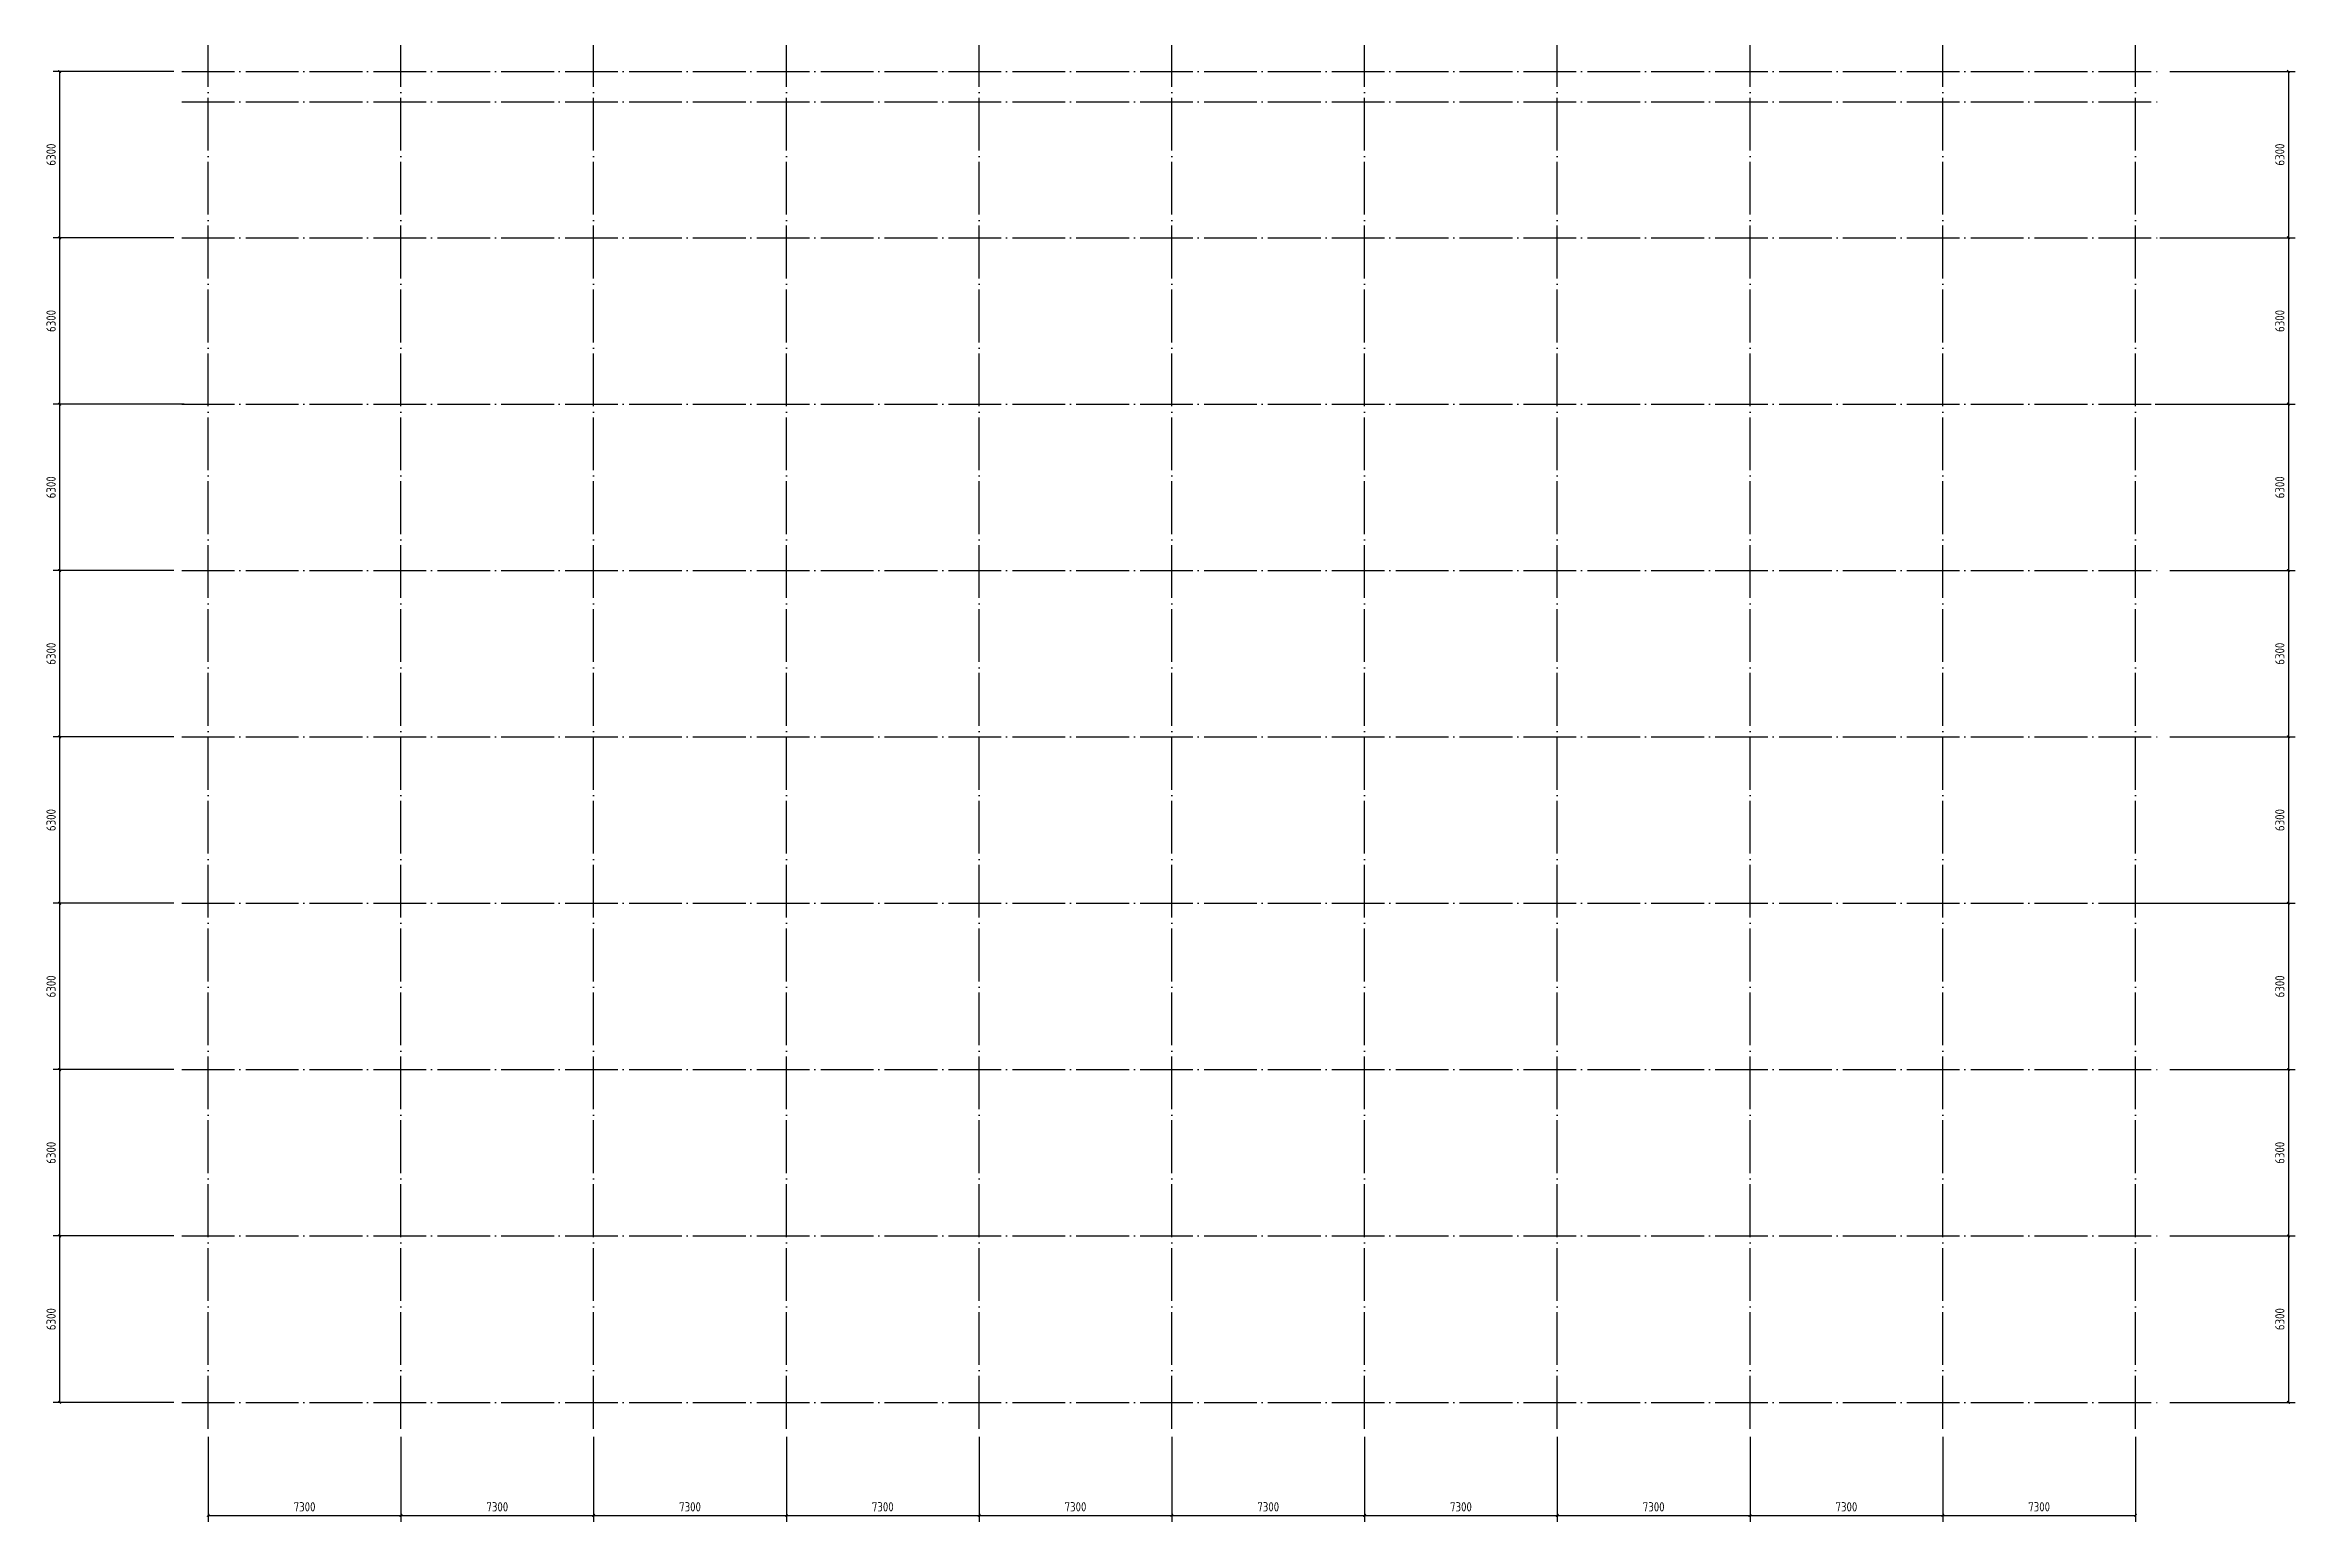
# Model space of a CAD drawing. Extents: x 10256 to 95479, y -1227 to 54704.
import ezdxf

# ---------------------------------------------------------------- set-up
doc = ezdxf.new("R2010")
doc.units = 0
doc.header["$LTSCALE"] = 1000
doc.header["$MEASUREMENT"] = 0
doc.linetypes.add('DOTE', pattern=[2.42, 2, -0.2, 0.02, -0.2])
doc.layers.add('DOTE', color=1, linetype='DOTE')
doc.styles.get("Standard").update_dxf_attribs({"font": 'gbenor.shx', "bigfont": 'gbcbig.shx'})
doc.dimstyles.get("Standard").update_dxf_attribs({"dimscale": 100, "dimtxt": 3.5, "dimasz": 1, "dimexe": 2.5, "dimexo": 3, "dimgap": 1.5, "dimtad": 1, "dimdec": 0, "dimzin": 0, "dimdsep": 46, "dimtxsty": 'Standard', "dimblk": 'ARCHTICK', "dimcen": 0.09, "dimadec": 0, "dimazin": 0, "dimtfac": 1, "dimtdec": 0, "dimtix": 1, "dimtmove": 2, "dimatfit": 3, "dimfxl": 1, "dimtolj": 1, "dimtzin": 0, "dimarcsym": 0})

# ---------------------------------------------------------------- blocks, each defined once
blk = doc.blocks.new('_ArchTick')
at = {"color": 0, "linetype": 'ByBlock', "const_width": 0.4}
blk.add_lwpolyline([(-0.5, -0.5), (0.5, 0.5)], dxfattribs=at)
blk = doc.blocks.new('*D3')
at = {"color": 0, "lineweight": -2}
for p, q in [((15137, 9604), (10561, 9604)), ((10811, 9604), (10811, 3304)), ((15137, 3304), (10561, 3304))]:
    blk.add_line(p, q, dxfattribs=at)
at = {"layer": 'Defpoints', "color": 0}
for p in [(15437, 9604), (10811, 3304), (15437, 3304)]:
    blk.add_point(p, dxfattribs=at)
at = {"color": 0, "lineweight": -2, "xscale": 100, "yscale": 100, "zscale": 100}
for p, rotation in [((10811, 9604), 90), ((10811, 3304), 270)]:
    blk.add_blockref('_ArchTick', p, dxfattribs=dict(at, rotation=rotation))
at = {"color": 0, "insert": (10486, 6454), "char_height": 350, "attachment_point": 5, "rotation": 90}
blk.add_mtext('\\A1;6300', dxfattribs=at)
blk = doc.blocks.new('*D4')
at = {"color": 0, "lineweight": -2}
for p, q in [((16437, 2004), (16437, -1227)), ((23737, 2004), (23737, -1227)), ((16437, -977), (23737, -977))]:
    blk.add_line(p, q, dxfattribs=at)
at = {"layer": 'Defpoints', "color": 0}
for p in [(16437, 2304), (23737, 2304), (23737, -977)]:
    blk.add_point(p, dxfattribs=at)
at = {"color": 0, "lineweight": -2, "xscale": 100, "yscale": 100, "zscale": 100, "rotation": 180}
blk.add_blockref('_ArchTick', (16437, -977), dxfattribs=at)
at = {"color": 0, "lineweight": -2, "xscale": 100, "yscale": 100, "zscale": 100}
blk.add_blockref('_ArchTick', (23737, -977), dxfattribs=at)
at = {"color": 0, "insert": (20087, -652), "char_height": 350, "attachment_point": 5}
blk.add_mtext('\\A1;7300', dxfattribs=at)
blk = doc.blocks.new('*D5')
at = {"color": 0, "lineweight": -2}
for p, q in [((23737, 2004), (23737, -1227)), ((31037, 2004), (31037, -1227)), ((23737, -977), (31037, -977))]:
    blk.add_line(p, q, dxfattribs=at)
at = {"layer": 'Defpoints', "color": 0}
for p in [(23737, 2304), (31037, 2304), (31037, -977)]:
    blk.add_point(p, dxfattribs=at)
at = {"color": 0, "lineweight": -2, "xscale": 100, "yscale": 100, "zscale": 100, "rotation": 180}
blk.add_blockref('_ArchTick', (23737, -977), dxfattribs=at)
at = {"color": 0, "lineweight": -2, "xscale": 100, "yscale": 100, "zscale": 100}
blk.add_blockref('_ArchTick', (31037, -977), dxfattribs=at)
at = {"color": 0, "insert": (27387, -652), "char_height": 350, "attachment_point": 5}
blk.add_mtext('\\A1;7300', dxfattribs=at)
blk = doc.blocks.new('*D6')
at = {"color": 0, "lineweight": -2}
for p, q in [((31037, 2004), (31037, -1227)), ((38337, 2004), (38337, -1227)), ((31037, -977), (38337, -977))]:
    blk.add_line(p, q, dxfattribs=at)
at = {"layer": 'Defpoints', "color": 0}
for p in [(31037, 2304), (38337, 2304), (38337, -977)]:
    blk.add_point(p, dxfattribs=at)
at = {"color": 0, "lineweight": -2, "xscale": 100, "yscale": 100, "zscale": 100, "rotation": 180}
blk.add_blockref('_ArchTick', (31037, -977), dxfattribs=at)
at = {"color": 0, "lineweight": -2, "xscale": 100, "yscale": 100, "zscale": 100}
blk.add_blockref('_ArchTick', (38337, -977), dxfattribs=at)
at = {"color": 0, "insert": (34687, -652), "char_height": 350, "attachment_point": 5}
blk.add_mtext('\\A1;7300', dxfattribs=at)
blk = doc.blocks.new('*D7')
at = {"color": 0, "lineweight": -2}
for p, q in [((38337, 2004), (38337, -1227)), ((45637, 2004), (45637, -1227)), ((38337, -977), (45637, -977))]:
    blk.add_line(p, q, dxfattribs=at)
at = {"layer": 'Defpoints', "color": 0}
for p in [(38337, 2304), (45637, 2304), (45637, -977)]:
    blk.add_point(p, dxfattribs=at)
at = {"color": 0, "lineweight": -2, "xscale": 100, "yscale": 100, "zscale": 100, "rotation": 180}
blk.add_blockref('_ArchTick', (38337, -977), dxfattribs=at)
at = {"color": 0, "lineweight": -2, "xscale": 100, "yscale": 100, "zscale": 100}
blk.add_blockref('_ArchTick', (45637, -977), dxfattribs=at)
at = {"color": 0, "insert": (41987, -652), "char_height": 350, "attachment_point": 5}
blk.add_mtext('\\A1;7300', dxfattribs=at)
blk = doc.blocks.new('*D8')
at = {"color": 0, "lineweight": -2}
for p, q in [((45637, 2004), (45637, -1227)), ((52937, 2004), (52937, -1227)), ((45637, -977), (52937, -977))]:
    blk.add_line(p, q, dxfattribs=at)
at = {"layer": 'Defpoints', "color": 0}
for p in [(45637, 2304), (52937, 2304), (52937, -977)]:
    blk.add_point(p, dxfattribs=at)
at = {"color": 0, "lineweight": -2, "xscale": 100, "yscale": 100, "zscale": 100, "rotation": 180}
blk.add_blockref('_ArchTick', (45637, -977), dxfattribs=at)
at = {"color": 0, "lineweight": -2, "xscale": 100, "yscale": 100, "zscale": 100}
blk.add_blockref('_ArchTick', (52937, -977), dxfattribs=at)
at = {"color": 0, "insert": (49287, -652), "char_height": 350, "attachment_point": 5}
blk.add_mtext('\\A1;7300', dxfattribs=at)
blk = doc.blocks.new('*D9')
at = {"color": 0, "lineweight": -2}
for p, q in [((52937, 2004), (52937, -1227)), ((60237, 2004), (60237, -1227)), ((52937, -977), (60237, -977))]:
    blk.add_line(p, q, dxfattribs=at)
at = {"layer": 'Defpoints', "color": 0}
for p in [(52937, 2304), (60237, 2304), (60237, -977)]:
    blk.add_point(p, dxfattribs=at)
at = {"color": 0, "lineweight": -2, "xscale": 100, "yscale": 100, "zscale": 100, "rotation": 180}
blk.add_blockref('_ArchTick', (52937, -977), dxfattribs=at)
at = {"color": 0, "lineweight": -2, "xscale": 100, "yscale": 100, "zscale": 100}
blk.add_blockref('_ArchTick', (60237, -977), dxfattribs=at)
at = {"color": 0, "insert": (56587, -652), "char_height": 350, "attachment_point": 5}
blk.add_mtext('\\A1;7300', dxfattribs=at)
blk = doc.blocks.new('*D10')
at = {"color": 0, "lineweight": -2}
for p, q in [((60237, 2004), (60237, -1227)), ((67537, 2004), (67537, -1227)), ((60237, -977), (67537, -977))]:
    blk.add_line(p, q, dxfattribs=at)
at = {"layer": 'Defpoints', "color": 0}
for p in [(60237, 2304), (67537, 2304), (67537, -977)]:
    blk.add_point(p, dxfattribs=at)
at = {"color": 0, "lineweight": -2, "xscale": 100, "yscale": 100, "zscale": 100, "rotation": 180}
blk.add_blockref('_ArchTick', (60237, -977), dxfattribs=at)
at = {"color": 0, "lineweight": -2, "xscale": 100, "yscale": 100, "zscale": 100}
blk.add_blockref('_ArchTick', (67537, -977), dxfattribs=at)
at = {"color": 0, "insert": (63887, -652), "char_height": 350, "attachment_point": 5}
blk.add_mtext('\\A1;7300', dxfattribs=at)
blk = doc.blocks.new('*D11')
at = {"color": 0, "lineweight": -2}
for p, q in [((74837, 2004), (74837, -1227)), ((67537, 1704), (67537, -1227)), ((67537, -977), (74837, -977))]:
    blk.add_line(p, q, dxfattribs=at)
at = {"layer": 'Defpoints', "color": 0}
for p in [(67537, 2004), (74837, 2304), (74837, -977)]:
    blk.add_point(p, dxfattribs=at)
at = {"color": 0, "lineweight": -2, "xscale": 100, "yscale": 100, "zscale": 100, "rotation": 180}
blk.add_blockref('_ArchTick', (67537, -977), dxfattribs=at)
at = {"color": 0, "lineweight": -2, "xscale": 100, "yscale": 100, "zscale": 100}
blk.add_blockref('_ArchTick', (74837, -977), dxfattribs=at)
at = {"color": 0, "insert": (71187, -652), "char_height": 350, "attachment_point": 5}
blk.add_mtext('\\A1;7300', dxfattribs=at)
blk = doc.blocks.new('*D12')
at = {"color": 0, "lineweight": -2}
for p, q in [((74837, 2004), (74837, -1227)), ((82137, 2004), (82137, -1227)), ((74837, -977), (82137, -977))]:
    blk.add_line(p, q, dxfattribs=at)
at = {"layer": 'Defpoints', "color": 0}
for p in [(74837, 2304), (82137, 2304), (82137, -977)]:
    blk.add_point(p, dxfattribs=at)
at = {"color": 0, "lineweight": -2, "xscale": 100, "yscale": 100, "zscale": 100, "rotation": 180}
blk.add_blockref('_ArchTick', (74837, -977), dxfattribs=at)
at = {"color": 0, "lineweight": -2, "xscale": 100, "yscale": 100, "zscale": 100}
blk.add_blockref('_ArchTick', (82137, -977), dxfattribs=at)
at = {"color": 0, "insert": (78487, -652), "char_height": 350, "attachment_point": 5}
blk.add_mtext('\\A1;7300', dxfattribs=at)
blk = doc.blocks.new('*D13')
at = {"color": 0, "lineweight": -2}
for p, q in [((89437, 2004), (89437, -1227)), ((82137, 1704), (82137, -1227)), ((82137, -977), (89437, -977))]:
    blk.add_line(p, q, dxfattribs=at)
at = {"layer": 'Defpoints', "color": 0}
for p in [(82137, 2004), (89437, 2304), (89437, -977)]:
    blk.add_point(p, dxfattribs=at)
at = {"color": 0, "lineweight": -2, "xscale": 100, "yscale": 100, "zscale": 100, "rotation": 180}
blk.add_blockref('_ArchTick', (82137, -977), dxfattribs=at)
at = {"color": 0, "lineweight": -2, "xscale": 100, "yscale": 100, "zscale": 100}
blk.add_blockref('_ArchTick', (89437, -977), dxfattribs=at)
at = {"color": 0, "insert": (85787, -652), "char_height": 350, "attachment_point": 5}
blk.add_mtext('\\A1;7300', dxfattribs=at)
blk = doc.blocks.new('*D14')
at = {"color": 0, "lineweight": -2}
for p, q in [((15137, 15904), (10561, 15904)), ((10811, 15904), (10811, 9604)), ((15137, 9604), (10561, 9604))]:
    blk.add_line(p, q, dxfattribs=at)
at = {"layer": 'Defpoints', "color": 0}
for p in [(15437, 15904), (10811, 9604), (15437, 9604)]:
    blk.add_point(p, dxfattribs=at)
at = {"color": 0, "lineweight": -2, "xscale": 100, "yscale": 100, "zscale": 100}
for p, rotation in [((10811, 15904), 90), ((10811, 9604), 270)]:
    blk.add_blockref('_ArchTick', p, dxfattribs=dict(at, rotation=rotation))
at = {"color": 0, "insert": (10486, 12754), "char_height": 350, "attachment_point": 5, "rotation": 90}
blk.add_mtext('\\A1;6300', dxfattribs=at)
blk = doc.blocks.new('*D15')
at = {"color": 0, "lineweight": -2}
for p, q in [((15137, 22204), (10561, 22204)), ((10811, 22204), (10811, 15904)), ((15137, 15904), (10561, 15904))]:
    blk.add_line(p, q, dxfattribs=at)
at = {"layer": 'Defpoints', "color": 0}
for p in [(15437, 22204), (10811, 15904), (15437, 15904)]:
    blk.add_point(p, dxfattribs=at)
at = {"color": 0, "lineweight": -2, "xscale": 100, "yscale": 100, "zscale": 100}
for p, rotation in [((10811, 22204), 90), ((10811, 15904), 270)]:
    blk.add_blockref('_ArchTick', p, dxfattribs=dict(at, rotation=rotation))
at = {"color": 0, "insert": (10486, 19054), "char_height": 350, "attachment_point": 5, "rotation": 90}
blk.add_mtext('\\A1;6300', dxfattribs=at)
blk = doc.blocks.new('*D16')
at = {"color": 0, "lineweight": -2}
for p, q in [((15137, 28504), (10561, 28504)), ((10811, 28504), (10811, 22204)), ((15137, 22204), (10561, 22204))]:
    blk.add_line(p, q, dxfattribs=at)
at = {"layer": 'Defpoints', "color": 0}
for p in [(15437, 28504), (10811, 22204), (15437, 22204)]:
    blk.add_point(p, dxfattribs=at)
at = {"color": 0, "lineweight": -2, "xscale": 100, "yscale": 100, "zscale": 100}
for p, rotation in [((10811, 28504), 90), ((10811, 22204), 270)]:
    blk.add_blockref('_ArchTick', p, dxfattribs=dict(at, rotation=rotation))
at = {"color": 0, "insert": (10486, 25354), "char_height": 350, "attachment_point": 5, "rotation": 90}
blk.add_mtext('\\A1;6300', dxfattribs=at)
blk = doc.blocks.new('*D17')
at = {"color": 0, "lineweight": -2}
for p, q in [((15137, 34804), (10561, 34804)), ((10811, 34804), (10811, 28504)), ((15137, 28504), (10561, 28504))]:
    blk.add_line(p, q, dxfattribs=at)
at = {"layer": 'Defpoints', "color": 0}
for p in [(15437, 34804), (10811, 28504), (15437, 28504)]:
    blk.add_point(p, dxfattribs=at)
at = {"color": 0, "lineweight": -2, "xscale": 100, "yscale": 100, "zscale": 100}
for p, rotation in [((10811, 34804), 90), ((10811, 28504), 270)]:
    blk.add_blockref('_ArchTick', p, dxfattribs=dict(at, rotation=rotation))
at = {"color": 0, "insert": (10486, 31654), "char_height": 350, "attachment_point": 5, "rotation": 90}
blk.add_mtext('\\A1;6300', dxfattribs=at)
blk = doc.blocks.new('*D18')
at = {"color": 0, "lineweight": -2}
for p, q in [((15137, 41104), (10561, 41104)), ((10811, 41104), (10811, 34804)), ((14837, 34804), (10561, 34804))]:
    blk.add_line(p, q, dxfattribs=at)
at = {"layer": 'Defpoints', "color": 0}
for p in [(15437, 41104), (10811, 34804), (15137, 34804)]:
    blk.add_point(p, dxfattribs=at)
at = {"color": 0, "lineweight": -2, "xscale": 100, "yscale": 100, "zscale": 100}
for p, rotation in [((10811, 41104), 90), ((10811, 34804), 270)]:
    blk.add_blockref('_ArchTick', p, dxfattribs=dict(at, rotation=rotation))
at = {"color": 0, "insert": (10486, 37954), "char_height": 350, "attachment_point": 5, "rotation": 90}
blk.add_mtext('\\A1;6300', dxfattribs=at)
blk = doc.blocks.new('*D19')
at = {"color": 0, "lineweight": -2}
for p, q in [((15137, 47404), (10561, 47404)), ((10811, 47404), (10811, 41104)), ((15529, 41104), (10561, 41104))]:
    blk.add_line(p, q, dxfattribs=at)
at = {"layer": 'Defpoints', "color": 0}
for p in [(15437, 47404), (10811, 41104), (15829, 41104)]:
    blk.add_point(p, dxfattribs=at)
at = {"color": 0, "lineweight": -2, "xscale": 100, "yscale": 100, "zscale": 100}
for p, rotation in [((10811, 47404), 90), ((10811, 41104), 270)]:
    blk.add_blockref('_ArchTick', p, dxfattribs=dict(at, rotation=rotation))
at = {"color": 0, "insert": (10486, 44254), "char_height": 350, "attachment_point": 5, "rotation": 90}
blk.add_mtext('\\A1;6300', dxfattribs=at)
blk = doc.blocks.new('*D20')
at = {"color": 0, "lineweight": -2}
for p, q in [((15137, 53704), (10561, 53704)), ((10811, 53704), (10811, 47404)), ((15137, 47404), (10561, 47404))]:
    blk.add_line(p, q, dxfattribs=at)
at = {"layer": 'Defpoints', "color": 0}
for p in [(15437, 53704), (10811, 47404), (15437, 47404)]:
    blk.add_point(p, dxfattribs=at)
at = {"color": 0, "lineweight": -2, "xscale": 100, "yscale": 100, "zscale": 100}
for p, rotation in [((10811, 53704), 90), ((10811, 47404), 270)]:
    blk.add_blockref('_ArchTick', p, dxfattribs=dict(at, rotation=rotation))
at = {"color": 0, "insert": (10486, 50554), "char_height": 350, "attachment_point": 5, "rotation": 90}
blk.add_mtext('\\A1;6300', dxfattribs=at)
blk = doc.blocks.new('*D21')
at = {"color": 0, "lineweight": -2}
for p, q in [((90737, 9604), (95479, 9604)), ((95229, 9604), (95229, 3304)), ((90737, 3304), (95479, 3304))]:
    blk.add_line(p, q, dxfattribs=at)
at = {"layer": 'Defpoints', "color": 0}
for p in [(90437, 9604), (90437, 3304), (95229, 3304)]:
    blk.add_point(p, dxfattribs=at)
at = {"color": 0, "lineweight": -2, "xscale": 100, "yscale": 100, "zscale": 100}
for p, rotation in [((95229, 9604), 90), ((95229, 3304), 270)]:
    blk.add_blockref('_ArchTick', p, dxfattribs=dict(at, rotation=rotation))
at = {"color": 0, "insert": (94904, 6454), "char_height": 350, "attachment_point": 5, "rotation": 90}
blk.add_mtext('\\A1;6300', dxfattribs=at)
blk = doc.blocks.new('*D22')
at = {"color": 0, "lineweight": -2}
for p, q in [((90737, 15904), (95479, 15904)), ((95229, 15904), (95229, 9604)), ((90737, 9604), (95479, 9604))]:
    blk.add_line(p, q, dxfattribs=at)
at = {"layer": 'Defpoints', "color": 0}
for p in [(90437, 15904), (90437, 9604), (95229, 9604)]:
    blk.add_point(p, dxfattribs=at)
at = {"color": 0, "lineweight": -2, "xscale": 100, "yscale": 100, "zscale": 100}
for p, rotation in [((95229, 15904), 90), ((95229, 9604), 270)]:
    blk.add_blockref('_ArchTick', p, dxfattribs=dict(at, rotation=rotation))
at = {"color": 0, "insert": (94904, 12754), "char_height": 350, "attachment_point": 5, "rotation": 90}
blk.add_mtext('\\A1;6300', dxfattribs=at)
blk = doc.blocks.new('*D23')
at = {"color": 0, "lineweight": -2}
for p, q in [((89887, 22204), (95479, 22204)), ((95229, 22204), (95229, 15904)), ((90737, 15904), (95479, 15904))]:
    blk.add_line(p, q, dxfattribs=at)
at = {"layer": 'Defpoints', "color": 0}
for p in [(89587, 22204), (90437, 15904), (95229, 15904)]:
    blk.add_point(p, dxfattribs=at)
at = {"color": 0, "lineweight": -2, "xscale": 100, "yscale": 100, "zscale": 100}
for p, rotation in [((95229, 22204), 90), ((95229, 15904), 270)]:
    blk.add_blockref('_ArchTick', p, dxfattribs=dict(at, rotation=rotation))
at = {"color": 0, "insert": (94904, 19054), "char_height": 350, "attachment_point": 5, "rotation": 90}
blk.add_mtext('\\A1;6300', dxfattribs=at)
blk = doc.blocks.new('*D24')
at = {"color": 0, "lineweight": -2}
for p, q in [((90737, 34804), (95479, 34804)), ((95229, 34804), (95229, 28504)), ((90737, 28504), (95479, 28504))]:
    blk.add_line(p, q, dxfattribs=at)
at = {"layer": 'Defpoints', "color": 0}
for p in [(90437, 34804), (90437, 28504), (95229, 28504)]:
    blk.add_point(p, dxfattribs=at)
at = {"color": 0, "lineweight": -2, "xscale": 100, "yscale": 100, "zscale": 100}
for p, rotation in [((95229, 34804), 90), ((95229, 28504), 270)]:
    blk.add_blockref('_ArchTick', p, dxfattribs=dict(at, rotation=rotation))
at = {"color": 0, "insert": (94904, 31654), "char_height": 350, "attachment_point": 5, "rotation": 90}
blk.add_mtext('\\A1;6300', dxfattribs=at)
blk = doc.blocks.new('*D25')
at = {"color": 0, "lineweight": -2}
for p, q in [((90737, 28504), (95479, 28504)), ((95229, 28504), (95229, 22204)), ((90737, 22204), (95479, 22204))]:
    blk.add_line(p, q, dxfattribs=at)
at = {"layer": 'Defpoints', "color": 0}
for p in [(90437, 28504), (90437, 22204), (95229, 22204)]:
    blk.add_point(p, dxfattribs=at)
at = {"color": 0, "lineweight": -2, "xscale": 100, "yscale": 100, "zscale": 100}
for p, rotation in [((95229, 28504), 90), ((95229, 22204), 270)]:
    blk.add_blockref('_ArchTick', p, dxfattribs=dict(at, rotation=rotation))
at = {"color": 0, "insert": (94904, 25354), "char_height": 350, "attachment_point": 5, "rotation": 90}
blk.add_mtext('\\A1;6300', dxfattribs=at)
blk = doc.blocks.new('*D26')
at = {"color": 0, "lineweight": -2}
for p, q in [((90185, 41104), (95479, 41104)), ((95229, 41104), (95229, 34804)), ((90737, 34804), (95479, 34804))]:
    blk.add_line(p, q, dxfattribs=at)
at = {"layer": 'Defpoints', "color": 0}
for p in [(89885, 41104), (90437, 34804), (95229, 34804)]:
    blk.add_point(p, dxfattribs=at)
at = {"color": 0, "lineweight": -2, "xscale": 100, "yscale": 100, "zscale": 100}
for p, rotation in [((95229, 41104), 90), ((95229, 34804), 270)]:
    blk.add_blockref('_ArchTick', p, dxfattribs=dict(at, rotation=rotation))
at = {"color": 0, "insert": (94904, 37954), "char_height": 350, "attachment_point": 5, "rotation": 90}
blk.add_mtext('\\A1;6300', dxfattribs=at)
blk = doc.blocks.new('*D27')
at = {"color": 0, "lineweight": -2}
for p, q in [((90363, 47404), (95479, 47404)), ((95229, 47404), (95229, 41104)), ((90185, 41104), (95479, 41104))]:
    blk.add_line(p, q, dxfattribs=at)
at = {"layer": 'Defpoints', "color": 0}
for p in [(90063, 47404), (89885, 41104), (95229, 41104)]:
    blk.add_point(p, dxfattribs=at)
at = {"color": 0, "lineweight": -2, "xscale": 100, "yscale": 100, "zscale": 100}
for p, rotation in [((95229, 47404), 90), ((95229, 41104), 270)]:
    blk.add_blockref('_ArchTick', p, dxfattribs=dict(at, rotation=rotation))
at = {"color": 0, "insert": (94904, 44254), "char_height": 350, "attachment_point": 5, "rotation": 90}
blk.add_mtext('\\A1;6300', dxfattribs=at)
blk = doc.blocks.new('*D28')
at = {"color": 0, "lineweight": -2}
for p, q in [((90737, 53704), (95479, 53704)), ((95229, 53704), (95229, 47404)), ((90363, 47404), (95479, 47404))]:
    blk.add_line(p, q, dxfattribs=at)
at = {"layer": 'Defpoints', "color": 0}
for p in [(90437, 53704), (90063, 47404), (95229, 47404)]:
    blk.add_point(p, dxfattribs=at)
at = {"color": 0, "lineweight": -2, "xscale": 100, "yscale": 100, "zscale": 100}
for p, rotation in [((95229, 53704), 90), ((95229, 47404), 270)]:
    blk.add_blockref('_ArchTick', p, dxfattribs=dict(at, rotation=rotation))
at = {"color": 0, "insert": (94904, 50554), "char_height": 350, "attachment_point": 5, "rotation": 90}
blk.add_mtext('\\A1;6300', dxfattribs=at)

msp = doc.modelspace()

# ---------------------------------------------------------------- linework, layer by layer
at = {"layer": 'DOTE'}
for p, q in [((16437.3, 2303.5), (16437.3, 54703.5)), ((23737.3, 2303.5), (23737.3, 54703.5)), ((31037.3, 2303.5), (31037.3, 54703.5)), ((38337.3, 2303.5), (38337.3, 54703.5)), ((45637.3, 2303.5), (45637.3, 54703.5)), ((52937.3, 2303.5), (52937.3, 54703.5)), ((60237.3, 2303.5), (60237.3, 54703.5)), ((67537.3, 2303.5), (67537.3, 54703.5)), ((74837.3, 2303.5), (74837.3, 54703.5)), ((82137.3, 2303.5), (82137.3, 54703.5)), ((89437.3, 2303.5), (89437.3, 54703.5)), ((15437.3, 53703.5), (90437.3, 53703.5)), ((15437.3, 52553.5), (90437.3, 52553.5)), ((15437.3, 47403.5), (90437.3, 47403.5)), ((15437.3, 41103.5), (90437.3, 41103.5)), ((15437.3, 34803.5), (90437.3, 34803.5)), ((15437.3, 28503.5), (90437.3, 28503.5)), ((15437.3, 22203.5), (90437.3, 22203.5)), ((15437.3, 15903.5), (90437.3, 15903.5)), ((15437.3, 9603.5), (90437.3, 9603.5)), ((15437.3, 3303.5), (90437.3, 3303.5))]:
    msp.add_line(p, q, dxfattribs=at)

# ---------------------------------------------------------------- dimensions: what is measured, and where the dimension line sits
for base, p1, p2, picture, middle in [((10811, 47403.5), (15437.3, 53703.5), (15437.3, 47403.5), '*D20', (10486, 50553.5)), ((95229, 47403.5), (90437.3, 53703.5), (90063.2, 47403.5), '*D28', (94904, 50553.5)), ((10811, 41103.5), (15437.3, 47403.5), (15829.2, 41103.5), '*D19', (10486, 44253.5)), ((95229, 41103.5), (90063.2, 47403.5), (89884.7, 41103.5), '*D27', (94904, 44253.5)), ((10811, 34803.5), (15437.3, 41103.5), (15137.3, 34803.5), '*D18', (10486, 37953.5)), ((95229, 34803.5), (89884.7, 41103.5), (90437.3, 34803.5), '*D26', (94904, 37953.5)), ((10811, 28503.5), (15437.3, 34803.5), (15437.3, 28503.5), '*D17', (10486, 31653.5)), ((95229, 28503.5), (90437.3, 34803.5), (90437.3, 28503.5), '*D24', (94904, 31653.5)), ((10811, 22203.5), (15437.3, 28503.5), (15437.3, 22203.5), '*D16', (10486, 25353.5)), ((95229, 22203.5), (90437.3, 28503.5), (90437.3, 22203.5), '*D25', (94904, 25353.5)), ((10811, 15903.5), (15437.3, 22203.5), (15437.3, 15903.5), '*D15', (10486, 19053.5)), ((95229, 15903.5), (89587.3, 22203.5), (90437.3, 15903.5), '*D23', (94904, 19053.5)), ((10811, 9603.5), (15437.3, 15903.5), (15437.3, 9603.5), '*D14', (10486, 12753.5)), ((95229, 9603.5), (90437.3, 15903.5), (90437.3, 9603.5), '*D22', (94904, 12753.5)), ((10811, 3303.5), (15437.3, 9603.5), (15437.3, 3303.5), '*D3', (10486, 6453.5)), ((95229, 3303.5), (90437.3, 9603.5), (90437.3, 3303.5), '*D21', (94904, 6453.5))]:
    dim = msp.add_linear_dim(base=base, p1=p1, p2=p2, angle=90, dimstyle='Standard')
    dim.commit()
    dim.dimension.update_dxf_attribs({"geometry": picture, "text_midpoint": middle})
for base, p1, p2, picture, middle in [((23737.3, -976.9), (16437.3, 2303.5), (23737.3, 2303.5), '*D4', (20087.3, -651.9)), ((31037.3, -976.9), (23737.3, 2303.5), (31037.3, 2303.5), '*D5', (27387.3, -651.9)), ((38337.3, -976.9), (31037.3, 2303.5), (38337.3, 2303.5), '*D6', (34687.3, -651.9)), ((45637.3, -976.9), (38337.3, 2303.5), (45637.3, 2303.5), '*D7', (41987.3, -651.9)), ((52937.3, -976.9), (45637.3, 2303.5), (52937.3, 2303.5), '*D8', (49287.3, -651.9)), ((60237.3, -976.9), (52937.3, 2303.5), (60237.3, 2303.5), '*D9', (56587.3, -651.9)), ((67537.3, -976.9), (60237.3, 2303.5), (67537.3, 2303.5), '*D10', (63887.3, -651.9)), ((74837.3, -976.9), (67537.3, 2003.5), (74837.3, 2303.5), '*D11', (71187.3, -651.9)), ((82137.3, -976.9), (74837.3, 2303.5), (82137.3, 2303.5), '*D12', (78487.3, -651.9)), ((89437.3, -976.9), (82137.3, 2003.5), (89437.3, 2303.5), '*D13', (85787.3, -651.9))]:
    dim = msp.add_linear_dim(base=base, p1=p1, p2=p2, dimstyle='Standard')
    dim.commit()
    dim.dimension.update_dxf_attribs({"geometry": picture, "text_midpoint": middle})

doc.saveas('drawing.dxf')
